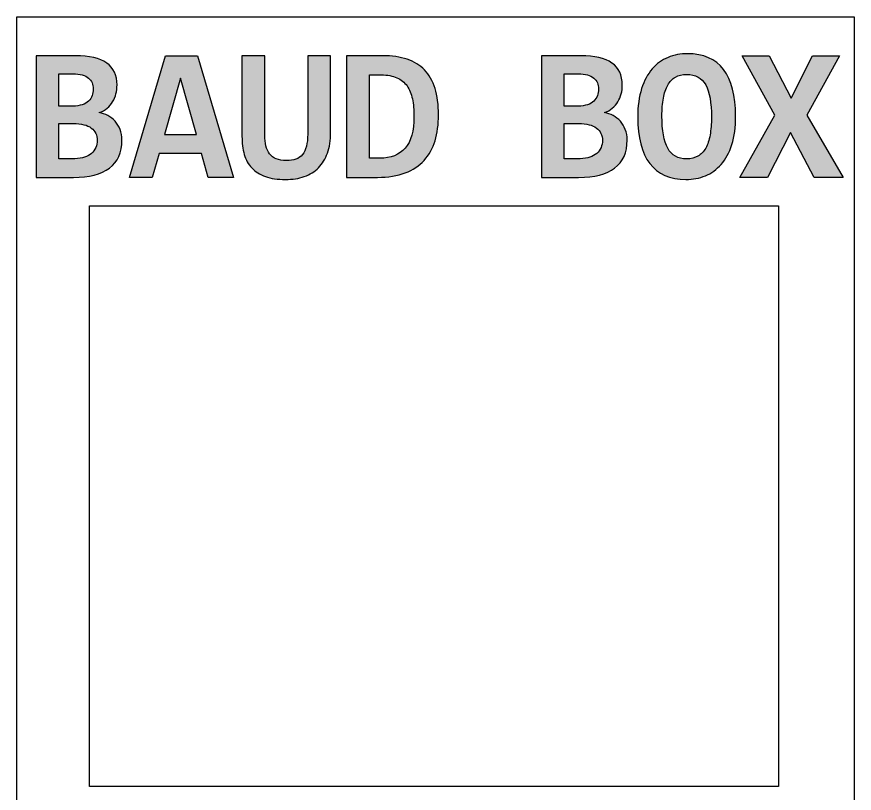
# Model space of a CAD drawing. Extents: x 82 to 113, y 106 to 206.
# Drawn here: x 81.82 to 112.82, y 177.52 to 206.27 of the extents above; entities that cross this region are included whole.
import ezdxf

# ---------------------------------------------------------------- set-up
doc = ezdxf.new("R2010")
doc.units = 0
doc.header["$MEASUREMENT"] = 0
doc.layers.add('LAYER_2', color=7, linetype='CONTINUOUS')
doc.layers.add('LAYER_3', color=7, linetype='CONTINUOUS')

# ---------------------------------------------------------------- blocks, each defined once
blk = doc.blocks.new('BLOCK_6')
at = {"layer": 'LAYER_2'}
h = blk.add_hatch(color=7, dxfattribs=at)
h.dxf.hatch_style = 2
edge = h.paths.add_edge_path()
edge.add_spline(control_points=[(82.538, 200.324), (82.538, 200.324), (82.538, 204.827), (82.538, 204.827), (82.538, 204.827), (83.992, 204.827), (83.992, 204.827), (84.504, 204.827), (84.888, 204.737), (85.144, 204.558), (85.4, 204.379), (85.528, 204.108), (85.528, 203.745), (85.528, 203.632), (85.515, 203.523), (85.489, 203.416), (85.462, 203.309), (85.421, 203.211), (85.366, 203.121), (85.311, 203.032), (85.242, 202.952), (85.16, 202.884), (85.077, 202.815), (84.979, 202.761), (84.867, 202.722), (84.979, 202.703), (85.087, 202.667), (85.189, 202.613), (85.291, 202.559), (85.381, 202.489), (85.458, 202.403), (85.535, 202.317), (85.595, 202.215), (85.64, 202.098), (85.685, 201.981), (85.707, 201.85), (85.707, 201.705), (85.707, 201.246), (85.554, 200.901), (85.246, 200.67), (84.938, 200.439), (84.494, 200.324), (83.913, 200.324), (83.913, 200.324), (82.538, 200.324), (82.538, 200.324)], knot_values=[0, 0, 0, 0, 1, 1, 1, 2, 2, 2, 3, 3, 3, 4, 4, 4, 5, 5, 5, 6, 6, 6, 7, 7, 7, 8, 8, 8, 9, 9, 9, 10, 10, 10, 11, 11, 11, 12, 12, 12, 13, 13, 13, 14, 14, 14, 15, 15, 15, 15], degree=3, periodic=1)
edge = h.paths.add_edge_path()
edge.add_spline(control_points=[(84.646, 203.597), (84.646, 203.682), (84.633, 203.759), (84.605, 203.828), (84.577, 203.896), (84.533, 203.955), (84.472, 204.003), (84.412, 204.051), (84.333, 204.089), (84.238, 204.115), (84.143, 204.142), (84.027, 204.155), (83.892, 204.155), (83.892, 204.155), (83.379, 204.155), (83.379, 204.155), (83.379, 204.155), (83.379, 202.963), (83.379, 202.963), (83.379, 202.963), (83.892, 202.963), (83.892, 202.963), (84.03, 202.963), (84.146, 202.98), (84.242, 203.013), (84.337, 203.046), (84.415, 203.092), (84.476, 203.151), (84.537, 203.209), (84.58, 203.276), (84.607, 203.352), (84.633, 203.428), (84.646, 203.509), (84.646, 203.597)], knot_values=[0, 0, 0, 0, 1, 1, 1, 2, 2, 2, 3, 3, 3, 4, 4, 4, 5, 5, 5, 6, 6, 6, 7, 7, 7, 8, 8, 8, 9, 9, 9, 10, 10, 10, 11, 11, 11, 11], degree=3, periodic=1)
edge = h.paths.add_edge_path()
edge.add_spline(control_points=[(83.971, 201.016), (84.107, 201.016), (84.226, 201.034), (84.328, 201.068), (84.43, 201.102), (84.515, 201.15), (84.584, 201.211), (84.653, 201.272), (84.705, 201.344), (84.741, 201.426), (84.777, 201.509), (84.794, 201.597), (84.794, 201.692), (84.794, 201.887), (84.722, 202.04), (84.576, 202.15), (84.43, 202.26), (84.207, 202.315), (83.906, 202.315), (83.906, 202.315), (83.379, 202.315), (83.379, 202.315), (83.379, 202.315), (83.379, 201.016), (83.379, 201.016), (83.379, 201.016), (83.971, 201.016), (83.971, 201.016)], knot_values=[0, 0, 0, 0, 1, 1, 1, 2, 2, 2, 3, 3, 3, 4, 4, 4, 5, 5, 5, 6, 6, 6, 7, 7, 7, 8, 8, 8, 9, 9, 9, 9], degree=3, periodic=1)
h = blk.add_hatch(color=7, dxfattribs=at)
h.dxf.hatch_style = 2
h.paths.add_polyline_path([(88.901, 200.324), (88.653, 201.213), (87.082, 201.213), (86.827, 200.324), (85.986, 200.324), (87.32, 204.827), (88.505, 204.827), (89.838, 200.324)])
h.paths.add_polyline_path([(87.878, 204), (87.285, 201.905), (88.464, 201.905)])
h = blk.add_hatch(color=7, dxfattribs=at)
h.dxf.hatch_style = 2
edge = h.paths.add_edge_path()
edge.add_spline(control_points=[(93.431, 201.981), (93.431, 201.694), (93.393, 201.442), (93.316, 201.225), (93.239, 201.008), (93.129, 200.827), (92.985, 200.682), (92.842, 200.537), (92.667, 200.428), (92.46, 200.355), (92.253, 200.281), (92.021, 200.245), (91.764, 200.245), (91.475, 200.245), (91.226, 200.281), (91.02, 200.355), (90.813, 200.428), (90.645, 200.534), (90.517, 200.672), (90.388, 200.81), (90.295, 200.977), (90.238, 201.175), (90.18, 201.372), (90.152, 201.594), (90.152, 201.84), (90.152, 201.84), (90.152, 204.827), (90.152, 204.827), (90.152, 204.827), (90.999, 204.827), (90.999, 204.827), (90.999, 204.827), (90.999, 201.891), (90.999, 201.891), (90.999, 201.74), (91.012, 201.605), (91.039, 201.488), (91.065, 201.371), (91.111, 201.272), (91.177, 201.19), (91.242, 201.109), (91.324, 201.047), (91.423, 201.006), (91.522, 200.965), (91.646, 200.944), (91.795, 200.944), (91.935, 200.944), (92.053, 200.962), (92.15, 200.997), (92.246, 201.033), (92.327, 201.09), (92.391, 201.17), (92.455, 201.249), (92.503, 201.351), (92.536, 201.475), (92.568, 201.599), (92.584, 201.749), (92.584, 201.926), (92.584, 201.926), (92.584, 204.827), (92.584, 204.827), (92.584, 204.827), (93.431, 204.827), (93.431, 204.827), (93.431, 204.827), (93.431, 201.981), (93.431, 201.981)], knot_values=[0, 0, 0, 0, 1, 1, 1, 2, 2, 2, 3, 3, 3, 4, 4, 4, 5, 5, 5, 6, 6, 6, 7, 7, 7, 8, 8, 8, 9, 9, 9, 10, 10, 10, 11, 11, 11, 12, 12, 12, 13, 13, 13, 14, 14, 14, 15, 15, 15, 16, 16, 16, 17, 17, 17, 18, 18, 18, 19, 19, 19, 20, 20, 20, 21, 21, 21, 22, 22, 22, 22], degree=3, periodic=1)
h = blk.add_hatch(color=7, dxfattribs=at)
h.dxf.hatch_style = 2
edge = h.paths.add_edge_path()
edge.add_spline(control_points=[(97.428, 202.632), (97.428, 202.283), (97.385, 201.966), (97.298, 201.681), (97.212, 201.396), (97.078, 201.154), (96.895, 200.953), (96.713, 200.752), (96.479, 200.597), (96.194, 200.488), (95.91, 200.378), (95.568, 200.324), (95.171, 200.324), (95.171, 200.324), (94.027, 200.324), (94.027, 200.324), (94.027, 200.324), (94.027, 204.827), (94.027, 204.827), (94.027, 204.827), (95.361, 204.827), (95.361, 204.827), (95.705, 204.827), (96.007, 204.784), (96.265, 204.697), (96.523, 204.611), (96.739, 204.479), (96.911, 204.3), (97.083, 204.12), (97.212, 203.893), (97.298, 203.617), (97.385, 203.342), (97.428, 203.013), (97.428, 202.632)], knot_values=[0, 0, 0, 0, 1, 1, 1, 2, 2, 2, 3, 3, 3, 4, 4, 4, 5, 5, 5, 6, 6, 6, 7, 7, 7, 8, 8, 8, 9, 9, 9, 10, 10, 10, 11, 11, 11, 11], degree=3, periodic=1)
edge = h.paths.add_edge_path()
edge.add_spline(control_points=[(96.518, 202.577), (96.518, 202.82), (96.499, 203.037), (96.46, 203.228), (96.42, 203.419), (96.354, 203.58), (96.261, 203.712), (96.168, 203.844), (96.044, 203.945), (95.888, 204.014), (95.731, 204.082), (95.537, 204.117), (95.305, 204.117), (95.305, 204.117), (94.875, 204.117), (94.875, 204.117), (94.875, 204.117), (94.875, 201.034), (94.875, 201.034), (94.875, 201.034), (95.247, 201.034), (95.247, 201.034), (95.663, 201.034), (95.978, 201.158), (96.194, 201.406), (96.41, 201.654), (96.518, 202.044), (96.518, 202.577)], knot_values=[0, 0, 0, 0, 1, 1, 1, 2, 2, 2, 3, 3, 3, 4, 4, 4, 5, 5, 5, 6, 6, 6, 7, 7, 7, 8, 8, 8, 9, 9, 9, 9], degree=3, periodic=1)
h = blk.add_hatch(color=7, dxfattribs=at)
h.dxf.hatch_style = 2
edge = h.paths.add_edge_path()
edge.add_spline(control_points=[(101.239, 200.324), (101.239, 200.324), (101.239, 204.827), (101.239, 204.827), (101.239, 204.827), (102.693, 204.827), (102.693, 204.827), (103.205, 204.827), (103.589, 204.737), (103.846, 204.558), (104.102, 204.379), (104.23, 204.108), (104.23, 203.745), (104.23, 203.632), (104.216, 203.523), (104.19, 203.416), (104.164, 203.309), (104.123, 203.211), (104.068, 203.121), (104.013, 203.032), (103.944, 202.952), (103.861, 202.884), (103.778, 202.815), (103.681, 202.761), (103.568, 202.722), (103.681, 202.703), (103.788, 202.667), (103.89, 202.613), (103.992, 202.559), (104.082, 202.489), (104.159, 202.403), (104.236, 202.317), (104.297, 202.215), (104.342, 202.098), (104.386, 201.981), (104.409, 201.85), (104.409, 201.705), (104.409, 201.246), (104.255, 200.901), (103.947, 200.67), (103.639, 200.439), (103.195, 200.324), (102.614, 200.324), (102.614, 200.324), (101.239, 200.324), (101.239, 200.324)], knot_values=[0, 0, 0, 0, 1, 1, 1, 2, 2, 2, 3, 3, 3, 4, 4, 4, 5, 5, 5, 6, 6, 6, 7, 7, 7, 8, 8, 8, 9, 9, 9, 10, 10, 10, 11, 11, 11, 12, 12, 12, 13, 13, 13, 14, 14, 14, 15, 15, 15, 15], degree=3, periodic=1)
edge = h.paths.add_edge_path()
edge.add_spline(control_points=[(103.348, 203.597), (103.348, 203.682), (103.334, 203.759), (103.306, 203.828), (103.279, 203.896), (103.235, 203.955), (103.174, 204.003), (103.113, 204.051), (103.035, 204.089), (102.939, 204.115), (102.844, 204.142), (102.729, 204.155), (102.593, 204.155), (102.593, 204.155), (102.08, 204.155), (102.08, 204.155), (102.08, 204.155), (102.08, 202.963), (102.08, 202.963), (102.08, 202.963), (102.593, 202.963), (102.593, 202.963), (102.731, 202.963), (102.848, 202.98), (102.943, 203.013), (103.038, 203.046), (103.116, 203.092), (103.177, 203.151), (103.238, 203.209), (103.282, 203.276), (103.308, 203.352), (103.334, 203.428), (103.348, 203.509), (103.348, 203.597)], knot_values=[0, 0, 0, 0, 1, 1, 1, 2, 2, 2, 3, 3, 3, 4, 4, 4, 5, 5, 5, 6, 6, 6, 7, 7, 7, 8, 8, 8, 9, 9, 9, 10, 10, 10, 11, 11, 11, 11], degree=3, periodic=1)
edge = h.paths.add_edge_path()
edge.add_spline(control_points=[(102.672, 201.016), (102.808, 201.016), (102.927, 201.034), (103.029, 201.068), (103.131, 201.102), (103.217, 201.15), (103.286, 201.211), (103.355, 201.272), (103.407, 201.344), (103.442, 201.426), (103.478, 201.509), (103.496, 201.597), (103.496, 201.692), (103.496, 201.887), (103.423, 202.04), (103.277, 202.15), (103.131, 202.26), (102.908, 202.315), (102.607, 202.315), (102.607, 202.315), (102.08, 202.315), (102.08, 202.315), (102.08, 202.315), (102.08, 201.016), (102.08, 201.016), (102.08, 201.016), (102.672, 201.016), (102.672, 201.016)], knot_values=[0, 0, 0, 0, 1, 1, 1, 2, 2, 2, 3, 3, 3, 4, 4, 4, 5, 5, 5, 6, 6, 6, 7, 7, 7, 8, 8, 8, 9, 9, 9, 9], degree=3, periodic=1)
h = blk.add_hatch(color=7, dxfattribs=at)
h.dxf.hatch_style = 2
edge = h.paths.add_edge_path()
edge.add_spline(control_points=[(108.426, 202.594), (108.426, 202.185), (108.378, 201.833), (108.283, 201.537), (108.188, 201.24), (108.057, 200.997), (107.89, 200.806), (107.723, 200.615), (107.528, 200.474), (107.304, 200.382), (107.08, 200.291), (106.841, 200.245), (106.586, 200.245), (105.994, 200.245), (105.548, 200.442), (105.249, 200.835), (104.951, 201.229), (104.802, 201.802), (104.802, 202.553), (104.802, 202.962), (104.849, 203.314), (104.944, 203.61), (105.04, 203.907), (105.171, 204.15), (105.337, 204.341), (105.504, 204.532), (105.699, 204.673), (105.923, 204.765), (106.147, 204.856), (106.386, 204.902), (106.641, 204.902), (107.234, 204.902), (107.679, 204.706), (107.978, 204.313), (108.277, 203.921), (108.426, 203.347), (108.426, 202.594)], knot_values=[0, 0, 0, 0, 1, 1, 1, 2, 2, 2, 3, 3, 3, 4, 4, 4, 5, 5, 5, 6, 6, 6, 7, 7, 7, 8, 8, 8, 9, 9, 9, 10, 10, 10, 11, 11, 11, 12, 12, 12, 12], degree=3, periodic=1)
edge = h.paths.add_edge_path()
edge.add_spline(control_points=[(107.53, 202.553), (107.53, 203.086), (107.459, 203.483), (107.316, 203.745), (107.174, 204.007), (106.94, 204.138), (106.614, 204.138), (106.451, 204.138), (106.312, 204.104), (106.197, 204.036), (106.082, 203.968), (105.987, 203.869), (105.913, 203.738), (105.838, 203.607), (105.783, 203.446), (105.749, 203.254), (105.714, 203.062), (105.697, 202.842), (105.697, 202.594), (105.697, 202.061), (105.769, 201.664), (105.913, 201.402), (106.056, 201.14), (106.29, 201.009), (106.614, 201.009), (106.777, 201.009), (106.916, 201.043), (107.032, 201.111), (107.148, 201.179), (107.243, 201.278), (107.316, 201.409), (107.39, 201.54), (107.444, 201.701), (107.478, 201.893), (107.513, 202.085), (107.53, 202.305), (107.53, 202.553)], knot_values=[0, 0, 0, 0, 1, 1, 1, 2, 2, 2, 3, 3, 3, 4, 4, 4, 5, 5, 5, 6, 6, 6, 7, 7, 7, 8, 8, 8, 9, 9, 9, 10, 10, 10, 11, 11, 11, 12, 12, 12, 12], degree=3, periodic=1)
h = blk.add_hatch(color=7, dxfattribs=at)
h.dxf.hatch_style = 2
h.paths.add_polyline_path([(111.327, 200.324), (110.458, 201.981), (109.604, 200.324), (108.581, 200.324), (109.88, 202.632), (108.667, 204.827), (109.663, 204.827), (110.479, 203.259), (111.268, 204.827), (112.264, 204.827), (111.058, 202.632), (112.405, 200.324)])
for points in [[(88.901, 200.324), (88.653, 201.213), (87.082, 201.213), (86.827, 200.324), (85.986, 200.324), (87.32, 204.827), (88.505, 204.827), (89.838, 200.324), (88.901, 200.324)], [(111.327, 200.324), (110.458, 201.981), (109.604, 200.324), (108.581, 200.324), (109.88, 202.632), (108.667, 204.827), (109.663, 204.827), (110.479, 203.259), (111.268, 204.827), (112.264, 204.827), (111.058, 202.632), (112.405, 200.324), (111.327, 200.324)], [(87.878, 204), (87.285, 201.905), (88.464, 201.905), (87.878, 204)]]:
    blk.add_lwpolyline(points, dxfattribs=at)
for points, knots in [([(82.538, 200.324), (82.538, 200.324), (82.538, 204.827), (82.538, 204.827), (82.538, 204.827), (83.992, 204.827), (83.992, 204.827), (84.504, 204.827), (84.888, 204.737), (85.144, 204.558), (85.4, 204.379), (85.528, 204.108), (85.528, 203.745), (85.528, 203.632), (85.515, 203.523), (85.489, 203.416), (85.462, 203.309), (85.421, 203.211), (85.366, 203.121), (85.311, 203.032), (85.242, 202.952), (85.16, 202.884), (85.077, 202.815), (84.979, 202.761), (84.867, 202.722), (84.979, 202.703), (85.087, 202.667), (85.189, 202.613), (85.291, 202.559), (85.381, 202.489), (85.458, 202.403), (85.535, 202.317), (85.595, 202.215), (85.64, 202.098), (85.685, 201.981), (85.707, 201.85), (85.707, 201.705), (85.707, 201.246), (85.554, 200.901), (85.246, 200.67), (84.938, 200.439), (84.494, 200.324), (83.913, 200.324), (83.913, 200.324), (82.538, 200.324), (82.538, 200.324)], [0, 0, 0, 0, 1, 1, 1, 2, 2, 2, 3, 3, 3, 4, 4, 4, 5, 5, 5, 6, 6, 6, 7, 7, 7, 8, 8, 8, 9, 9, 9, 10, 10, 10, 11, 11, 11, 12, 12, 12, 13, 13, 13, 14, 14, 14, 15, 15, 15, 15]), ([(93.431, 201.981), (93.431, 201.694), (93.393, 201.442), (93.316, 201.225), (93.239, 201.008), (93.129, 200.827), (92.985, 200.682), (92.842, 200.537), (92.667, 200.428), (92.46, 200.355), (92.253, 200.281), (92.021, 200.245), (91.764, 200.245), (91.475, 200.245), (91.226, 200.281), (91.02, 200.355), (90.813, 200.428), (90.645, 200.534), (90.517, 200.672), (90.388, 200.81), (90.295, 200.977), (90.238, 201.175), (90.18, 201.372), (90.152, 201.594), (90.152, 201.84), (90.152, 201.84), (90.152, 204.827), (90.152, 204.827), (90.152, 204.827), (90.999, 204.827), (90.999, 204.827), (90.999, 204.827), (90.999, 201.891), (90.999, 201.891), (90.999, 201.74), (91.012, 201.605), (91.039, 201.488), (91.065, 201.371), (91.111, 201.272), (91.177, 201.19), (91.242, 201.109), (91.324, 201.047), (91.423, 201.006), (91.522, 200.965), (91.646, 200.944), (91.795, 200.944), (91.935, 200.944), (92.053, 200.962), (92.15, 200.997), (92.246, 201.033), (92.327, 201.09), (92.391, 201.17), (92.455, 201.249), (92.503, 201.351), (92.536, 201.475), (92.568, 201.599), (92.584, 201.749), (92.584, 201.926), (92.584, 201.926), (92.584, 204.827), (92.584, 204.827), (92.584, 204.827), (93.431, 204.827), (93.431, 204.827), (93.431, 204.827), (93.431, 201.981), (93.431, 201.981)], [0, 0, 0, 0, 1, 1, 1, 2, 2, 2, 3, 3, 3, 4, 4, 4, 5, 5, 5, 6, 6, 6, 7, 7, 7, 8, 8, 8, 9, 9, 9, 10, 10, 10, 11, 11, 11, 12, 12, 12, 13, 13, 13, 14, 14, 14, 15, 15, 15, 16, 16, 16, 17, 17, 17, 18, 18, 18, 19, 19, 19, 20, 20, 20, 21, 21, 21, 22, 22, 22, 22]), ([(97.428, 202.632), (97.428, 202.283), (97.385, 201.966), (97.298, 201.681), (97.212, 201.396), (97.078, 201.154), (96.895, 200.953), (96.713, 200.752), (96.479, 200.597), (96.194, 200.488), (95.91, 200.378), (95.568, 200.324), (95.171, 200.324), (95.171, 200.324), (94.027, 200.324), (94.027, 200.324), (94.027, 200.324), (94.027, 204.827), (94.027, 204.827), (94.027, 204.827), (95.361, 204.827), (95.361, 204.827), (95.705, 204.827), (96.007, 204.784), (96.265, 204.697), (96.523, 204.611), (96.739, 204.479), (96.911, 204.3), (97.083, 204.12), (97.212, 203.893), (97.298, 203.617), (97.385, 203.342), (97.428, 203.013), (97.428, 202.632)], [0, 0, 0, 0, 1, 1, 1, 2, 2, 2, 3, 3, 3, 4, 4, 4, 5, 5, 5, 6, 6, 6, 7, 7, 7, 8, 8, 8, 9, 9, 9, 10, 10, 10, 11, 11, 11, 11]), ([(101.239, 200.324), (101.239, 200.324), (101.239, 204.827), (101.239, 204.827), (101.239, 204.827), (102.693, 204.827), (102.693, 204.827), (103.205, 204.827), (103.589, 204.737), (103.846, 204.558), (104.102, 204.379), (104.23, 204.108), (104.23, 203.745), (104.23, 203.632), (104.216, 203.523), (104.19, 203.416), (104.164, 203.309), (104.123, 203.211), (104.068, 203.121), (104.013, 203.032), (103.944, 202.952), (103.861, 202.884), (103.778, 202.815), (103.681, 202.761), (103.568, 202.722), (103.681, 202.703), (103.788, 202.667), (103.89, 202.613), (103.992, 202.559), (104.082, 202.489), (104.159, 202.403), (104.236, 202.317), (104.297, 202.215), (104.342, 202.098), (104.386, 201.981), (104.409, 201.85), (104.409, 201.705), (104.409, 201.246), (104.255, 200.901), (103.947, 200.67), (103.639, 200.439), (103.195, 200.324), (102.614, 200.324), (102.614, 200.324), (101.239, 200.324), (101.239, 200.324)], [0, 0, 0, 0, 1, 1, 1, 2, 2, 2, 3, 3, 3, 4, 4, 4, 5, 5, 5, 6, 6, 6, 7, 7, 7, 8, 8, 8, 9, 9, 9, 10, 10, 10, 11, 11, 11, 12, 12, 12, 13, 13, 13, 14, 14, 14, 15, 15, 15, 15]), ([(108.426, 202.594), (108.426, 202.185), (108.378, 201.833), (108.283, 201.537), (108.188, 201.24), (108.057, 200.997), (107.89, 200.806), (107.723, 200.615), (107.528, 200.474), (107.304, 200.382), (107.08, 200.291), (106.841, 200.245), (106.586, 200.245), (105.994, 200.245), (105.548, 200.442), (105.249, 200.835), (104.951, 201.229), (104.802, 201.802), (104.802, 202.553), (104.802, 202.962), (104.849, 203.314), (104.944, 203.61), (105.04, 203.907), (105.171, 204.15), (105.337, 204.341), (105.504, 204.532), (105.699, 204.673), (105.923, 204.765), (106.147, 204.856), (106.386, 204.902), (106.641, 204.902), (107.234, 204.902), (107.679, 204.706), (107.978, 204.313), (108.277, 203.921), (108.426, 203.347), (108.426, 202.594)], [0, 0, 0, 0, 1, 1, 1, 2, 2, 2, 3, 3, 3, 4, 4, 4, 5, 5, 5, 6, 6, 6, 7, 7, 7, 8, 8, 8, 9, 9, 9, 10, 10, 10, 11, 11, 11, 12, 12, 12, 12]), ([(84.646, 203.597), (84.646, 203.682), (84.633, 203.759), (84.605, 203.828), (84.577, 203.896), (84.533, 203.955), (84.472, 204.003), (84.412, 204.051), (84.333, 204.089), (84.238, 204.115), (84.143, 204.142), (84.027, 204.155), (83.892, 204.155), (83.892, 204.155), (83.379, 204.155), (83.379, 204.155), (83.379, 204.155), (83.379, 202.963), (83.379, 202.963), (83.379, 202.963), (83.892, 202.963), (83.892, 202.963), (84.03, 202.963), (84.146, 202.98), (84.242, 203.013), (84.337, 203.046), (84.415, 203.092), (84.476, 203.151), (84.537, 203.209), (84.58, 203.276), (84.607, 203.352), (84.633, 203.428), (84.646, 203.509), (84.646, 203.597)], [0, 0, 0, 0, 1, 1, 1, 2, 2, 2, 3, 3, 3, 4, 4, 4, 5, 5, 5, 6, 6, 6, 7, 7, 7, 8, 8, 8, 9, 9, 9, 10, 10, 10, 11, 11, 11, 11]), ([(96.518, 202.577), (96.518, 202.82), (96.499, 203.037), (96.46, 203.228), (96.42, 203.419), (96.354, 203.58), (96.261, 203.712), (96.168, 203.844), (96.044, 203.945), (95.888, 204.014), (95.731, 204.082), (95.537, 204.117), (95.305, 204.117), (95.305, 204.117), (94.875, 204.117), (94.875, 204.117), (94.875, 204.117), (94.875, 201.034), (94.875, 201.034), (94.875, 201.034), (95.247, 201.034), (95.247, 201.034), (95.663, 201.034), (95.978, 201.158), (96.194, 201.406), (96.41, 201.654), (96.518, 202.044), (96.518, 202.577)], [0, 0, 0, 0, 1, 1, 1, 2, 2, 2, 3, 3, 3, 4, 4, 4, 5, 5, 5, 6, 6, 6, 7, 7, 7, 8, 8, 8, 9, 9, 9, 9]), ([(103.348, 203.597), (103.348, 203.682), (103.334, 203.759), (103.306, 203.828), (103.279, 203.896), (103.235, 203.955), (103.174, 204.003), (103.113, 204.051), (103.035, 204.089), (102.939, 204.115), (102.844, 204.142), (102.729, 204.155), (102.593, 204.155), (102.593, 204.155), (102.08, 204.155), (102.08, 204.155), (102.08, 204.155), (102.08, 202.963), (102.08, 202.963), (102.08, 202.963), (102.593, 202.963), (102.593, 202.963), (102.731, 202.963), (102.848, 202.98), (102.943, 203.013), (103.038, 203.046), (103.116, 203.092), (103.177, 203.151), (103.238, 203.209), (103.282, 203.276), (103.308, 203.352), (103.334, 203.428), (103.348, 203.509), (103.348, 203.597)], [0, 0, 0, 0, 1, 1, 1, 2, 2, 2, 3, 3, 3, 4, 4, 4, 5, 5, 5, 6, 6, 6, 7, 7, 7, 8, 8, 8, 9, 9, 9, 10, 10, 10, 11, 11, 11, 11]), ([(107.53, 202.553), (107.53, 203.086), (107.459, 203.483), (107.316, 203.745), (107.174, 204.007), (106.94, 204.138), (106.614, 204.138), (106.451, 204.138), (106.312, 204.104), (106.197, 204.036), (106.082, 203.968), (105.987, 203.869), (105.913, 203.738), (105.838, 203.607), (105.783, 203.446), (105.749, 203.254), (105.714, 203.062), (105.697, 202.842), (105.697, 202.594), (105.697, 202.061), (105.769, 201.664), (105.913, 201.402), (106.056, 201.14), (106.29, 201.009), (106.614, 201.009), (106.777, 201.009), (106.916, 201.043), (107.032, 201.111), (107.148, 201.179), (107.243, 201.278), (107.316, 201.409), (107.39, 201.54), (107.444, 201.701), (107.478, 201.893), (107.513, 202.085), (107.53, 202.305), (107.53, 202.553)], [0, 0, 0, 0, 1, 1, 1, 2, 2, 2, 3, 3, 3, 4, 4, 4, 5, 5, 5, 6, 6, 6, 7, 7, 7, 8, 8, 8, 9, 9, 9, 10, 10, 10, 11, 11, 11, 12, 12, 12, 12]), ([(83.971, 201.016), (84.107, 201.016), (84.226, 201.034), (84.328, 201.068), (84.43, 201.102), (84.515, 201.15), (84.584, 201.211), (84.653, 201.272), (84.705, 201.344), (84.741, 201.426), (84.777, 201.509), (84.794, 201.597), (84.794, 201.692), (84.794, 201.887), (84.722, 202.04), (84.576, 202.15), (84.43, 202.26), (84.207, 202.315), (83.906, 202.315), (83.906, 202.315), (83.379, 202.315), (83.379, 202.315), (83.379, 202.315), (83.379, 201.016), (83.379, 201.016), (83.379, 201.016), (83.971, 201.016), (83.971, 201.016)], [0, 0, 0, 0, 1, 1, 1, 2, 2, 2, 3, 3, 3, 4, 4, 4, 5, 5, 5, 6, 6, 6, 7, 7, 7, 8, 8, 8, 9, 9, 9, 9]), ([(102.672, 201.016), (102.808, 201.016), (102.927, 201.034), (103.029, 201.068), (103.131, 201.102), (103.217, 201.15), (103.286, 201.211), (103.355, 201.272), (103.407, 201.344), (103.442, 201.426), (103.478, 201.509), (103.496, 201.597), (103.496, 201.692), (103.496, 201.887), (103.423, 202.04), (103.277, 202.15), (103.131, 202.26), (102.908, 202.315), (102.607, 202.315), (102.607, 202.315), (102.08, 202.315), (102.08, 202.315), (102.08, 202.315), (102.08, 201.016), (102.08, 201.016), (102.08, 201.016), (102.672, 201.016), (102.672, 201.016)], [0, 0, 0, 0, 1, 1, 1, 2, 2, 2, 3, 3, 3, 4, 4, 4, 5, 5, 5, 6, 6, 6, 7, 7, 7, 8, 8, 8, 9, 9, 9, 9])]:
    blk.add_open_spline(points, degree=3, knots=knots, dxfattribs=at)

msp = doc.modelspace()

# ---------------------------------------------------------------- linework, layer by layer
at = {"layer": 'LAYER_3', "color": 7}
for points in [[(112.816, 106.271), (81.816, 106.271), (81.816, 206.271), (112.816, 206.271), (112.816, 106.271)], [(110.013, 177.771), (84.513, 177.771), (84.513, 199.271), (110.013, 199.271), (110.013, 177.771)]]:
    msp.add_lwpolyline(points, dxfattribs=at)

# ---------------------------------------------------------------- block references
at = {"layer": 'LAYER_2'}
msp.add_blockref('BLOCK_6', (0, 0), dxfattribs=at)

doc.saveas('drawing.dxf')
